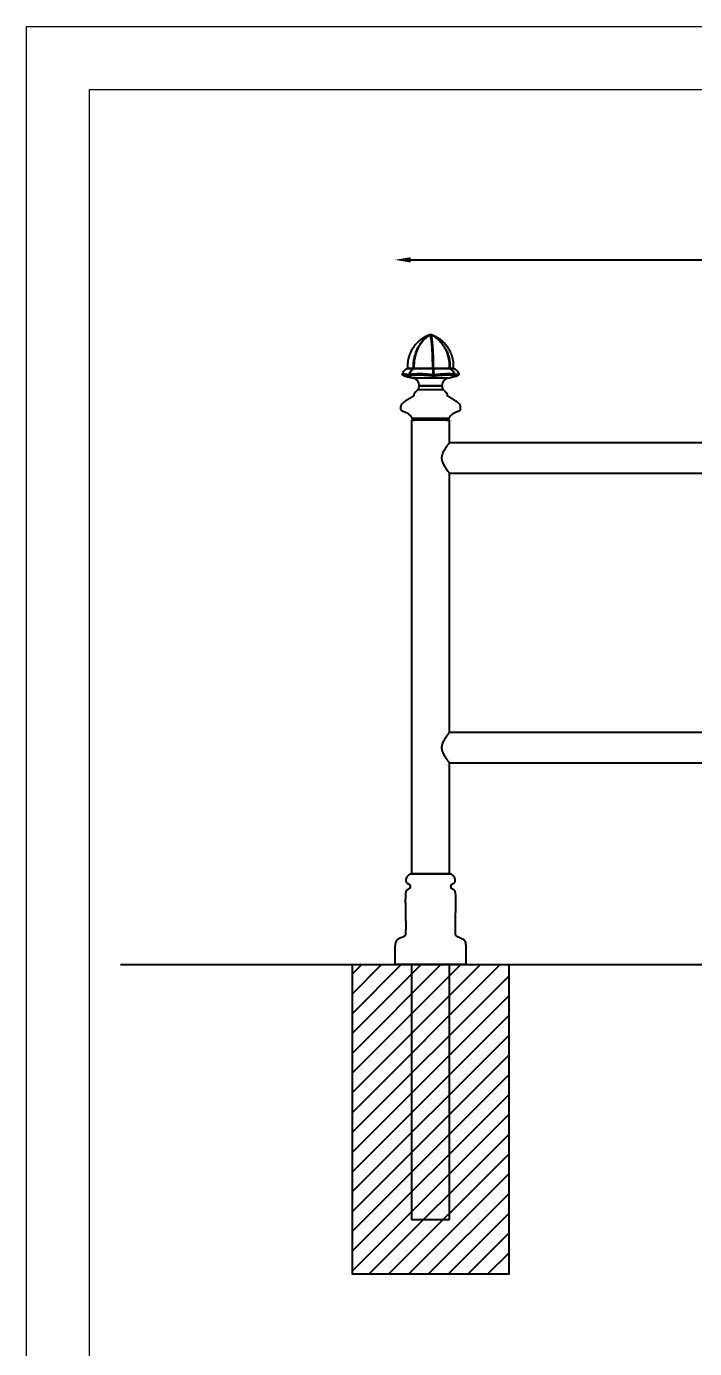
# Model space of a CAD drawing. Header units: millimetres. Extents: x 3225 to 9165, y -3447 to 753.
# Drawn here: x 3225 to 4286, y -1347 to 753 of the extents above; entities that cross this region are included whole.
import ezdxf

# ---------------------------------------------------------------- set-up
doc = ezdxf.new("R2010")
doc.units = ezdxf.units.MM
doc.header["$PDSIZE"] = -1
doc.layers.add('tabelka', color=155, linetype='Continuous')
doc.layers.add('WYMIAR', color=96, linetype='Continuous')
doc.dimstyles.new('1-1', dxfattribs={"dimtxt": 30, "dimasz": 25, "dimexe": 6.25, "dimexo": 30, "dimgap": 20.625, "dimtad": 1, "dimdec": 1, "dimtxsty": 'Standard', "dimcen": 0, "dimclrd": 2, "dimclre": 2, "dimclrt": 2, "dimadec": 0, "dimazin": 0, "dimtfac": 1, "dimtdec": 1, "dimtmove": 0, "dimatfit": 3, "dimfxl": 0, "dimarcsym": 0})

# ---------------------------------------------------------------- blocks, each defined once
blk = doc.blocks.new('*D7')
at = {"layer": 'Defpoints', "color": 0, "transparency": 16777216}
for p in [(4923.6, 382.4), (3810.2, -717.4), (4923.6, -716.1)]:
    blk.add_point(p, dxfattribs=at)
at = {"layer": 'WYMIAR', "color": 2, "lineweight": -2, "transparency": 16777216}
blk.add_line((3835.2, 382.4), (4898.6, 382.4), dxfattribs=at)
at = {"layer": 'WYMIAR', "color": 2, "transparency": 16777216}
for points in [[(3835.2, 386.6), (3835.2, 378.2), (3810.2, 382.4)], [(4898.6, 386.6), (4898.6, 378.2), (4923.6, 382.4)]]:
    blk.add_solid(points, dxfattribs=at)
at = {"layer": 'WYMIAR', "color": 2, "transparency": 16777216, "insert": (4366.9, 418), "char_height": 30, "attachment_point": 5}
blk.add_mtext('1113', dxfattribs=at)

msp = doc.modelspace()

# ---------------------------------------------------------------- hatches: boundary and pattern name
h = msp.add_hatch()
h.set_pattern_fill('ANSI31', color=256, scale=7)
h.paths.add_polyline_path([(3742.86, -737.05), (3990.93, -737.05), (3990.93, -1228.65), (3742.86, -1228.65)])
h.paths.add_polyline_path([(4737.68, -737.05), (4985.75, -737.05), (4985.75, -1228.65), (4737.68, -1228.65)])

# ---------------------------------------------------------------- linework, layer by layer
for p, q in [((3865.48, 262.95), (3863.01, 261.37)), ((3888.87, 243.69), (3887.11, 246.17)), ((3830.38, 210.62), (3830.37, 210.62)), ((3897.21, 210.52), (3897.2, 215.07)), ((3903.41, 210.62), (3903.42, 210.62)), ((3822.5, 199.59), (3822.44, 199.62)), ((3833.37, 198.23), (3833.84, 198.16)), ((3883.74, 194.71), (3838.63, 194.71)), ((3895.17, 194.71), (3883.74, 194.71)), ((3879.12, 175.81), (3846.38, 175.81)), ((3848.9, 182.83), (3848.9, 182.44)), ((3848.9, 182.83), (3884.9, 182.83)), ((3848.9, 182.44), (3884.9, 182.44)), ((3887.41, 175.81), (3879.12, 175.81)), ((3884.9, 182.44), (3884.9, 182.83)), ((3836.75, 127.6), (3836.75, -593.05)), ((3897.05, 127.6), (3836.75, 127.6)), ((3837.31, 130.72), (3884.53, 130.72)), ((3884.53, 130.72), (3896.48, 130.72)), ((3897.05, 91.75), (3897.05, 127.6)), ((4836.75, 91.75), (3897.05, 91.75)), ((3897.05, -368.25), (3897.05, 43.45)), ((3897.05, 43.45), (4836.75, 43.45)), ((4836.75, -368.25), (3897.05, -368.25)), ((3897.05, -593.05), (3897.05, -416.55)), ((3897.05, -416.55), (4836.75, -416.55)), ((3899.92, -593.47), (3833.87, -593.47)), ((3898.67, -593.05), (3835.13, -593.05)), ((3374.34, -737.05), (6397.41, -737.05)), ((3923.4, -737.05), (3810.4, -737.05)), ((3836.75, -737.05), (3836.75, -1142.4)), ((3897.05, -1142.4), (3897.05, -737.05)), ((3897.05, -1142.4), (3836.75, -1142.4))]:
    msp.add_line(p, q)
msp.add_lwpolyline([(3742.86, -737.05), (3990.93, -737.05), (3990.93, -1228.65), (3742.86, -1228.65)], close=True)
for centre, radius, start, end in [((3865.21, 261.9), 1.2, 90.00678, 109.62889), ((3865.31, 263.37), 0.455, 247.62672, 292.37328), ((3866.05, 261.9), 1.2, 90.00151, 115.31466), ((3867.12, 264.15), 1.23, 256.4714, 283.5286), ((3868.04, 261.9), 1.2, 61.90197, 90.00065), ((3868.58, 261.9), 1.2, 70.43774, 89.97553), ((3868.71, 263.15), 0.232, 252.96442, 301.52353), ((3840.23, 204.05), 6.48, 87.83002, 92.16998), ((3870.7, 191.54), 18.98, 88.76641, 91.23359), ((3897.37, 207.96), 2.57, 86.35441, 93.64559), ((3846.91, 251.46), 57.36, 244.803, 261.70245), ((3833.15, 201.02), 1.35, 261.44162, 278.55838), ((3836.9, 182.83), 12, 0, 81.70245), ((3839.75, 209.84), 0.455, 255.08268, 284.91732), ((3870.77, 210.64), 1.25, 261.02154, 278.97846), ((3871.71, 203.54), 3.87, 265.01971, 274.98029), ((3896.9, 182.83), 12, 98.29755, 180), ((3886.89, 251.46), 57.36, 278.29755, 295.19663), ((3897.92, 209.59), 0.207, 247.77369, 292.22631), ((3905.46, 200.24), 0.57, 256.35769, 283.64231), ((3838.9, 182.44), 10, 318.46802, 0), ((3894.9, 182.44), 10, 180, 221.53198), ((3841.94, 132.6), 5, 202.14041, 270), ((3891.85, 132.6), 5, 270, 337.85959)]:
    msp.add_arc(centre, radius, start, end)
for points, knots in [([(3864.82, 263.01), (3863.58, 262.54), (3861.22, 261.64), (3858.13, 260.08), (3855.56, 258.61), (3853.35, 257.19), (3850.11, 254.88), (3845.96, 251.31), (3842.15, 247.05), (3839.51, 243.45), (3837.74, 240.71), (3836.04, 237.67), (3834.33, 234.07), (3832.65, 229.63), (3831.37, 224.94), (3830.56, 220.14), (3830.16, 215.49), (3830.29, 212.26), (3830.36, 210.62)], [0, 0, 0, 0, 0.0593135, 0.1129419, 0.1545945, 0.1914904, 0.2299115, 0.3326005, 0.4352059, 0.4841612, 0.5318289, 0.5806943, 0.6394866, 0.7096215, 0.7923576, 0.8557101, 0.9270132, 1, 1, 1, 1]), ([(3839.98, 210.52), (3839.92, 212.58), (3839.8, 216.71), (3840.5, 223.11), (3841.81, 229.63), (3843.96, 236.6), (3847.08, 243.67), (3850.64, 249.43), (3853.98, 253.69), (3856.77, 256.69), (3859.26, 258.95), (3861.09, 260.37), (3862.84, 261.63), (3864.13, 262.37), (3865.13, 262.95)], [0, 0, 0, 0, 0.0951128, 0.1916758, 0.2979548, 0.405868, 0.536769, 0.6708159, 0.7418013, 0.813282, 0.8842485, 0.9196846, 0.9374024, 1, 1, 1, 1]), ([(3863.01, 261.37), (3862.89, 261.29), (3862.5, 261.04), (3861.59, 260.36), (3859.77, 258.96), (3857.28, 256.7), (3854.47, 253.7), (3851.13, 249.48), (3847.54, 243.72), (3844.43, 236.69), (3842.28, 229.66), (3841.02, 223.17), (3840.37, 216.74), (3840.44, 212.61), (3840.47, 210.52)], [0, 0, 0, 0, 0.00859112, 0.02732986, 0.06480754, 0.13986259, 0.21493555, 0.29053604, 0.42897571, 0.57074808, 0.68315054, 0.79728139, 0.89788243, 1, 1, 1, 1]), ([(3865.13, 262.95), (3865.1, 262.96), (3865.03, 262.99), (3864.94, 263.01), (3864.86, 263.03), (3864.81, 263.03), (3864.81, 263.03), (3864.81, 263.03)], [0, 0, 0, 0, 0.1527353, 0.415554, 0.610035, 0.8566789, 1, 1, 1, 1]), ([(3865.13, 262.95), (3865.33, 263.01), (3865.61, 263.09), (3865.91, 263.09), (3865.99, 263.09)], [0, 0, 0, 0, 0.7204912, 1, 1, 1, 1]), ([(3865.76, 263.1), (3865.65, 263.1), (3865.51, 263.1), (3865.35, 263.1), (3865.31, 263.1), (3865.3, 263.1)], [0, 0, 0, 0, 0.6893565, 0.91179, 1, 1, 1, 1]), ([(3866.84, 262.95), (3866.79, 262.96), (3866.68, 262.99), (3866.5, 263.01), (3866.3, 263.03), (3866.08, 263.03), (3865.88, 263.03), (3865.71, 263.02), (3865.58, 262.99), (3865.51, 262.96), (3865.48, 262.95)], [0, 0, 0, 0, 0.0835629, 0.2273478, 0.3337517, 0.4686894, 0.6546108, 0.7552025, 0.8970211, 1, 1, 1, 1]), ([(3866.36, 263.1), (3866.33, 263.1), (3866.26, 263.1), (3866.16, 263.1), (3866.08, 263.1), (3866.05, 263.1), (3866.05, 263.1), (3866.05, 263.1)], [0, 0, 0, 0, 0.1750382, 0.5018942, 0.7502057, 0.8626171, 1, 1, 1, 1]), ([(3866.05, 263.1), (3866.05, 263.1), (3866.05, 263.1), (3866.06, 263.1), (3866.08, 263.1), (3866.14, 263.1), (3866.23, 263.1), (3866.34, 263.1), (3866.41, 263.1), (3866.47, 263.1), (3866.59, 263.1), (3866.77, 263.1), (3866.9, 263.1), (3866.97, 263.1)], [0, 0, 0, 0, 0.0180585, 0.0380283, 0.0661368, 0.1007533, 0.1996164, 0.2674229, 0.3014429, 0.328862, 0.3853623, 0.6185311, 1, 1, 1, 1]), ([(3867.38, 263.1), (3867.38, 263.1), (3867.36, 263.1), (3867.33, 263.1), (3867.28, 263.1), (3867.19, 263.1), (3867.03, 263.1), (3866.89, 263.1), (3866.83, 263.1), (3866.82, 263.1)], [0, 0, 0, 0, 0.0018685, 0.0465279, 0.091632, 0.177726, 0.4324582, 0.9716529, 1, 1, 1, 1]), ([(3866.84, 262.95), (3866.85, 263.01), (3866.88, 263.11), (3866.95, 263.1), (3866.97, 263.1), (3866.97, 263.1)], [0, 0, 0, 0, 0.5031266, 0.9926672, 1, 1, 1, 1]), ([(3870.29, 210.52), (3870.28, 212.58), (3870.25, 216.71), (3870.2, 223.11), (3870.06, 229.63), (3869.78, 236.6), (3869.33, 243.67), (3868.81, 249.43), (3868.31, 253.69), (3867.89, 256.69), (3867.52, 258.95), (3867.28, 260.37), (3867.05, 261.63), (3866.93, 262.37), (3866.84, 262.95)], [0, 0, 0, 0, 0.0951128, 0.1916758, 0.2979549, 0.405868, 0.536769, 0.6708158, 0.7418013, 0.8132821, 0.8842484, 0.9196846, 0.9374025, 1, 1, 1, 1]), ([(3866.97, 263.1), (3866.97, 263.1), (3867.05, 263.1), (3867.22, 263.11), (3867.35, 263.01), (3867.41, 262.95)], [0, 0, 0, 0, 0.0073296, 0.496873, 1, 1, 1, 1]), ([(3866.97, 263.1), (3866.97, 263.1), (3867.04, 263.1), (3867.17, 263.1), (3867.34, 263.1), (3867.46, 263.1), (3867.57, 263.1), (3867.64, 263.1), (3867.71, 263.1), (3867.75, 263.1), (3867.83, 263.1), (3867.92, 263.1), (3867.99, 263.1), (3868.03, 263.1), (3868.04, 263.1), (3868.04, 263.1), (3868.04, 263.1)], [0, 0, 0, 0, 0.0037152, 0.2460941, 0.4119952, 0.5258181, 0.604161, 0.6721858, 0.7065638, 0.7413811, 0.7637057, 0.8659865, 0.936141, 0.9713344, 0.9997081, 1, 1, 1, 1]), ([(3868.6, 262.95), (3868.59, 262.96), (3868.55, 262.99), (3868.46, 263.01), (3868.33, 263.03), (3868.17, 263.03), (3868, 263.03), (3867.81, 263.02), (3867.64, 263), (3867.49, 262.97), (3867.41, 262.95)], [0, 0, 0, 0, 0.08357668, 0.22738724, 0.33380668, 0.46876641, 0.65471801, 0.71097726, 0.85487257, 1, 1, 1, 1]), ([(3867.41, 262.95), (3867.6, 262.37), (3867.84, 261.63), (3868.1, 260.37), (3868.38, 258.95), (3868.72, 256.7), (3869.11, 253.69), (3869.56, 249.48), (3870.05, 243.72), (3870.5, 236.69), (3870.83, 229.66), (3871.06, 223.17), (3871.2, 216.74), (3871.14, 212.61), (3871.11, 210.52)], [0, 0, 0, 0, 0.0625975, 0.0803154, 0.1157516, 0.1867179, 0.2577014, 0.3291837, 0.4600818, 0.5941313, 0.7004107, 0.8083243, 0.9034452, 1, 1, 1, 1]), ([(3867.43, 263.1), (3867.43, 263.1), (3867.52, 263.1), (3867.6, 263.09), (3867.68, 263.09)], [0, 0, 0, 0, 0.0255431, 1, 1, 1, 1]), ([(3868.04, 263.1), (3868.03, 263.1), (3868.03, 263.1), (3868, 263.1), (3867.94, 263.1), (3867.85, 263.1), (3867.77, 263.1), (3867.73, 263.1), (3867.72, 263.1)], [0, 0, 0, 0, 0.1138942, 0.2246464, 0.4065595, 0.7354935, 0.9574253, 1, 1, 1, 1]), ([(3868.15, 263.1), (3868.2, 263.1), (3868.28, 263.1), (3868.4, 263.1), (3868.47, 263.1), (3868.51, 263.1)], [0, 0, 0, 0, 0.3453984, 0.67316881, 1, 1, 1, 1]), ([(3868.51, 263.1), (3868.5, 263.1), (3868.44, 263.1), (3868.33, 263.1), (3868.23, 263.1), (3868.18, 263.1)], [0, 0, 0, 0, 0.1472478, 0.533004, 1, 1, 1, 1]), ([(3868.98, 263.03), (3868.98, 263.03), (3868.99, 263.03), (3868.96, 263.02), (3868.91, 262.99), (3868.86, 262.96), (3868.83, 262.95)], [0, 0, 0, 0, 0.2373737, 0.4595022, 0.7726277, 1, 1, 1, 1]), ([(3868.83, 262.95), (3869.97, 262.37), (3871.43, 261.63), (3873.41, 260.37), (3875.5, 258.95), (3878.34, 256.7), (3881.54, 253.69), (3885.32, 249.48), (3889.4, 243.72), (3892.97, 236.69), (3895.45, 229.66), (3896.93, 223.17), (3897.72, 216.74), (3897.6, 212.61), (3897.54, 210.52)], [0, 0, 0, 0, 0.0625975, 0.0803154, 0.1157516, 0.186718, 0.2577014, 0.3291837, 0.4600818, 0.5941314, 0.7004107, 0.8083243, 0.9034452, 1, 1, 1, 1]), ([(3903.43, 210.62), (3903.5, 212.26), (3903.64, 215.49), (3903.24, 220.14), (3902.43, 224.94), (3901.15, 229.63), (3899.46, 234.07), (3897.75, 237.67), (3896.05, 240.71), (3894.29, 243.45), (3891.64, 247.05), (3887.84, 251.31), (3883.69, 254.88), (3880.44, 257.19), (3878.24, 258.61), (3875.67, 260.08), (3872.57, 261.64), (3870.21, 262.54), (3868.97, 263.01)], [0, 0, 0, 0, 0.0729868, 0.1442899, 0.2076425, 0.2903785, 0.3605134, 0.4193058, 0.4681711, 0.5158388, 0.5647941, 0.6673995, 0.7700887, 0.8085096, 0.8454057, 0.8870581, 0.9406865, 1, 1, 1, 1]), ([(3887.24, 246.25), (3887.21, 246.3), (3886.77, 246.96), (3885.7, 248.42), (3883.91, 250.71), (3881.83, 253.06), (3879.65, 255.25), (3877.41, 257.26), (3875.39, 258.85), (3873.63, 260.09), (3872.17, 261.02), (3870.65, 261.93), (3869.57, 262.46), (3869.05, 262.71)], [0, 0, 0, 0, 0.00757335, 0.09170949, 0.20736189, 0.34255784, 0.45659594, 0.57139726, 0.69997188, 0.76945751, 0.84023698, 0.92433741, 1, 1, 1, 1]), ([(3897.25, 213.69), (3897.23, 214.95), (3897.2, 217.71), (3896.6, 222.23), (3895.64, 226.89), (3894.5, 231.2), (3893.1, 235.23), (3891.55, 238.85), (3889.92, 242), (3888.48, 244.41), (3887.57, 245.76), (3887.24, 246.25)], [0, 0, 0, 0, 0.11289509, 0.24808363, 0.38019992, 0.51367311, 0.63855866, 0.75443616, 0.86143991, 0.95001083, 1, 1, 1, 1]), ([(3830.34, 210.63), (3830.34, 210.49), (3830.34, 210.23), (3830.18, 209.89), (3829.97, 209.64), (3829.78, 209.5), (3829.67, 209.46), (3829.64, 209.44)], [0, 0, 0, 0, 0.272646, 0.5329295, 0.7457935, 0.9258556, 1, 1, 1, 1]), ([(3830.37, 210.62), (3830.36, 210.62), (3830.31, 210.62), (3830.51, 210.62), (3830.95, 210.62), (3831.98, 210.64), (3833.57, 210.64), (3835.6, 210.62), (3837.78, 210.57), (3839.24, 210.54), (3839.98, 210.52)], [0, 0, 0, 0, 0.0232528, 0.1118193, 0.2544973, 0.3999694, 0.5702676, 0.7460855, 0.8719756, 1, 1, 1, 1]), ([(3839.63, 209.4), (3839.68, 209.46), (3839.79, 209.59), (3839.9, 209.85), (3839.97, 210.18), (3839.98, 210.39), (3839.98, 210.52)], [0, 0, 0, 0, 0.2237426, 0.5380356, 0.7011343, 1, 1, 1, 1]), ([(3840.47, 210.52), (3840.47, 210.52), (3840.48, 210.38), (3840.45, 210.17), (3840.33, 209.85), (3840.15, 209.59), (3839.95, 209.46), (3839.87, 209.4)], [0, 0, 0, 0, 0.0212274, 0.2990659, 0.4621202, 0.7763237, 1, 1, 1, 1]), ([(3840.47, 210.52), (3840.75, 210.54), (3841.37, 210.58), (3842.92, 210.62), (3845.06, 210.64), (3847.66, 210.63), (3850.15, 210.62), (3852.67, 210.62), (3855.15, 210.62), (3858.31, 210.64), (3861.75, 210.64), (3865.03, 210.62), (3867.9, 210.57), (3869.5, 210.54), (3870.29, 210.52)], [0, 0, 0, 0, 0.0735024, 0.167612, 0.2617153, 0.3559007, 0.4501203, 0.4999827, 0.5811023, 0.6622056, 0.7596381, 0.8570514, 0.9285215, 1, 1, 1, 1]), ([(3870.58, 209.4), (3870.54, 209.46), (3870.44, 209.59), (3870.34, 209.9), (3870.29, 210.24), (3870.29, 210.45), (3870.29, 210.52)], [0, 0, 0, 0, 0.2237388, 0.5516923, 0.8302583, 1, 1, 1, 1]), ([(3871.11, 210.52), (3871.11, 210.45), (3871.11, 210.24), (3871.09, 209.9), (3871.04, 209.59), (3870.99, 209.46), (3870.97, 209.4)], [0, 0, 0, 0, 0.1697426, 0.4483085, 0.776264, 1, 1, 1, 1]), ([(3871.11, 210.52), (3872.57, 210.55), (3875.17, 210.6), (3879, 210.63), (3882.45, 210.64), (3885.74, 210.63), (3888.64, 210.61), (3891.08, 210.62), (3893.23, 210.64), (3895.06, 210.64), (3896.31, 210.62), (3897.01, 210.57), (3897.14, 210.54), (3897.21, 210.52)], [0, 0, 0, 0, 0.1196952, 0.2133102, 0.3069334, 0.4033999, 0.4999003, 0.5810333, 0.6621504, 0.7595984, 0.8570281, 0.9285097, 1, 1, 1, 1]), ([(3897.84, 209.4), (3897.76, 209.46), (3897.54, 209.59), (3897.32, 209.9), (3897.21, 210.24), (3897.21, 210.45), (3897.21, 210.52)], [0, 0, 0, 0, 0.2237371, 0.5516886, 0.8302565, 1, 1, 1, 1]), ([(3897.54, 210.52), (3898.15, 210.54), (3899.54, 210.58), (3901.27, 210.62), (3902.59, 210.64), (3903.35, 210.63), (3903.39, 210.63), (3903.41, 210.62)], [0, 0, 0, 0, 0.1702434, 0.3849437, 0.6062107, 0.8213255, 1, 1, 1, 1]), ([(3897.54, 210.52), (3897.54, 210.45), (3897.54, 210.24), (3897.62, 209.9), (3897.78, 209.59), (3897.94, 209.46), (3898, 209.4)], [0, 0, 0, 0, 0.1697419, 0.4483072, 0.7762594, 1, 1, 1, 1]), ([(3904.16, 209.44), (3904.11, 209.47), (3903.91, 209.55), (3903.66, 209.81), (3903.46, 210.21), (3903.45, 210.49), (3903.45, 210.63)], [0, 0, 0, 0, 0.1158867, 0.43494244, 0.71901501, 1, 1, 1, 1]), ([(3821.73, 201.16), (3821.71, 201.12), (3821.61, 200.92), (3821.63, 200.53), (3821.78, 200.14), (3821.97, 199.89), (3822.07, 199.81), (3822.12, 199.77)], [0, 0, 0, 0, 0.0832808, 0.3708245, 0.5993285, 0.8058595, 1, 1, 1, 1]), ([(3829.78, 209.51), (3828.86, 209.07), (3827.03, 208.21), (3824.74, 206.2), (3822.85, 203.81), (3822.05, 201.95), (3821.65, 201.01)], [0, 0, 0, 0, 0.2511731, 0.4996708, 0.7485297, 1, 1, 1, 1]), ([(3832.95, 199.68), (3831.67, 199.87), (3829.13, 200.26), (3826.05, 200.71), (3823.68, 201.04), (3822.17, 201.21), (3821.73, 201.21), (3821.71, 201.17), (3821.71, 201.17)], [0, 0, 0, 0, 0.1919432, 0.3838972, 0.5830172, 0.782142, 0.9794806, 1, 1, 1, 1]), ([(3822.44, 199.62), (3822.39, 199.64), (3822.19, 199.72), (3822.62, 199.7), (3823.1, 199.66), (3823.34, 199.63), (3823.49, 199.61)], [0, 0, 0, 0, 0.1911689, 0.7599112, 0.8483737, 1, 1, 1, 1]), ([(3823.49, 199.61), (3823.8, 199.58), (3824.55, 199.5), (3826.67, 199.21), (3829.6, 198.79), (3832.15, 198.41), (3833.37, 198.23)], [0, 0, 0, 0, 0.1829664, 0.4483181, 0.7365737, 1, 1, 1, 1]), ([(3839.63, 209.4), (3838.88, 209.4), (3837.36, 209.4), (3835.13, 209.4), (3832.99, 209.41), (3831.33, 209.42), (3830.24, 209.44), (3829.78, 209.44), (3829.57, 209.44), (3829.62, 209.44), (3829.63, 209.44)], [0, 0, 0, 0, 0.1257206, 0.2535724, 0.4243751, 0.6008245, 0.7436709, 0.8894702, 0.978125, 1, 1, 1, 1]), ([(3833.84, 198.16), (3833.83, 198.16), (3833.69, 198.22), (3833.42, 198.39), (3833.18, 198.65), (3833.02, 198.95), (3832.92, 199.25), (3832.92, 199.53), (3832.94, 199.67), (3832.95, 199.68)], [0, 0, 0, 0, 0.0124536, 0.2575088, 0.5050623, 0.5650796, 0.7787763, 0.9863354, 1, 1, 1, 1]), ([(3832.95, 199.68), (3832.98, 199.83), (3833.26, 200.96), (3833.99, 202.97), (3835.37, 205.46), (3837.1, 207.52), (3838.58, 208.75), (3839.46, 209.3), (3839.63, 209.4)], [0, 0, 0, 0, 0.0367671, 0.2695876, 0.5024112, 0.7241686, 0.9459375, 1, 1, 1, 1]), ([(3833.35, 199.68), (3833.35, 199.67), (3833.31, 199.53), (3833.29, 199.25), (3833.33, 198.95), (3833.42, 198.65), (3833.57, 198.39), (3833.74, 198.22), (3833.84, 198.16), (3833.84, 198.16)], [0, 0, 0, 0, 0.0136648, 0.2212238, 0.4349204, 0.4949381, 0.7424886, 0.9875468, 1, 1, 1, 1]), ([(3839.87, 209.4), (3839.7, 209.3), (3838.86, 208.75), (3837.43, 207.52), (3835.82, 205.55), (3834.55, 203.3), (3833.84, 201.47), (3833.49, 200.24), (3833.39, 199.83), (3833.35, 199.68)], [0, 0, 0, 0, 0.0540494, 0.2757605, 0.497461, 0.7006394, 0.9038122, 0.9632424, 1, 1, 1, 1]), ([(3871.38, 199.68), (3869.8, 199.87), (3866.65, 200.26), (3861.57, 200.71), (3856.39, 201.04), (3851.29, 201.21), (3847.83, 201.21), (3844.67, 201.14), (3841.79, 201.01), (3838.29, 200.7), (3835.35, 200.25), (3834.02, 199.87), (3833.35, 199.68)], [0, 0, 0, 0, 0.108904, 0.2178136, 0.3307897, 0.4437679, 0.555733, 0.574105, 0.6784099, 0.7827129, 0.8913594, 1, 1, 1, 1]), ([(3833.84, 198.16), (3834.5, 198.35), (3835.83, 198.75), (3838.85, 199.23), (3842.55, 199.54), (3846.79, 199.7), (3850.15, 199.7), (3853.48, 199.64), (3856.81, 199.52), (3861.68, 199.21), (3866.72, 198.75), (3869.98, 198.36), (3871.61, 198.16)], [0, 0, 0, 0, 0.1131646, 0.2261996, 0.3360731, 0.4459485, 0.5543916, 0.571259, 0.6722757, 0.7732908, 0.8865803, 1, 1, 1, 1]), ([(3870.58, 209.4), (3869.76, 209.4), (3868.12, 209.4), (3865.16, 209.4), (3861.77, 209.41), (3858.22, 209.42), (3854.95, 209.44), (3852.38, 209.44), (3849.79, 209.44), (3847.22, 209.43), (3844.54, 209.41), (3842.35, 209.4), (3840.77, 209.4), (3840.14, 209.4), (3839.87, 209.4)], [0, 0, 0, 0, 0.0712774, 0.1425494, 0.2401434, 0.3377514, 0.4188773, 0.5000173, 0.5498569, 0.6441756, 0.7384668, 0.8326904, 0.9269173, 1, 1, 1, 1]), ([(3871.38, 199.68), (3871.37, 199.92), (3871.33, 201.09), (3871.23, 203.09), (3871.06, 205.42), (3870.87, 207.37), (3870.72, 208.54), (3870.62, 209.16), (3870.59, 209.34), (3870.58, 209.4)], [0, 0, 0, 0, 0.0572634, 0.2798222, 0.5023832, 0.7060432, 0.9097067, 0.9677695, 1, 1, 1, 1]), ([(3897.84, 209.4), (3897.78, 209.4), (3897.66, 209.4), (3896.96, 209.4), (3895.69, 209.41), (3893.81, 209.42), (3891.6, 209.44), (3889.08, 209.44), (3886.08, 209.43), (3882.67, 209.42), (3879.1, 209.4), (3875.15, 209.4), (3872.47, 209.4), (3870.97, 209.4)], [0, 0, 0, 0, 0.0712895, 0.1425732, 0.2401837, 0.3378081, 0.4189478, 0.5001014, 0.5966456, 0.6931607, 0.7869459, 0.880725, 1, 1, 1, 1]), ([(3870.97, 209.4), (3870.98, 209.34), (3871.13, 208.82), (3871.38, 207.62), (3871.67, 205.53), (3871.89, 203.09), (3872, 201.09), (3872.04, 199.92), (3872.05, 199.68)], [0, 0, 0, 0, 0.03223868, 0.26486941, 0.49749001, 0.72010713, 0.94272205, 1, 1, 1, 1]), ([(3871.61, 198.16), (3871.61, 198.16), (3871.59, 198.22), (3871.54, 198.39), (3871.49, 198.65), (3871.45, 198.95), (3871.41, 199.25), (3871.39, 199.53), (3871.38, 199.67), (3871.38, 199.68)], [0, 0, 0, 0, 0.0124545, 0.2575118, 0.5050635, 0.5650794, 0.7787764, 0.9863351, 1, 1, 1, 1]), ([(3871.61, 198.16), (3873.31, 198.36), (3876.76, 198.76), (3881.92, 199.22), (3886.92, 199.54), (3891.49, 199.7), (3894.45, 199.7), (3897.01, 199.64), (3899.28, 199.52), (3901.87, 199.22), (3903.85, 198.77), (3904.39, 198.36), (3904.67, 198.16)], [0, 0, 0, 0, 0.1111961, 0.2262396, 0.3342279, 0.4459615, 0.5543834, 0.5712475, 0.6707969, 0.7732504, 0.8845472, 1, 1, 1, 1]), ([(3872.05, 199.68), (3872.05, 199.67), (3872.05, 199.53), (3872.03, 199.25), (3871.97, 198.95), (3871.89, 198.65), (3871.79, 198.39), (3871.67, 198.22), (3871.62, 198.16), (3871.61, 198.16)], [0, 0, 0, 0, 0.0136644, 0.2212237, 0.4349208, 0.4949362, 0.7424876, 0.9875476, 1, 1, 1, 1]), ([(3905.33, 199.68), (3905.03, 199.87), (3904.42, 200.26), (3902.41, 200.71), (3899.61, 201.04), (3896.03, 201.21), (3892.99, 201.21), (3889.88, 201.14), (3886.69, 201.01), (3881.97, 200.7), (3877.02, 200.25), (3873.71, 199.87), (3872.05, 199.68)], [0, 0, 0, 0, 0.10890395, 0.21781394, 0.33078963, 0.44376827, 0.55573329, 0.5741051, 0.67840992, 0.78271289, 0.8913592, 1, 1, 1, 1]), ([(3905.33, 199.68), (3905.26, 199.92), (3904.93, 201.09), (3904.08, 203.09), (3902.6, 205.42), (3900.81, 207.37), (3899.29, 208.54), (3898.28, 209.16), (3897.96, 209.34), (3897.84, 209.4)], [0, 0, 0, 0, 0.0572633, 0.2798218, 0.5023829, 0.7060427, 0.9097058, 0.967769, 1, 1, 1, 1]), ([(3904.16, 209.44), (3904.14, 209.43), (3904.1, 209.43), (3903.3, 209.41), (3901.9, 209.4), (3900.11, 209.4), (3898.64, 209.4), (3898, 209.4)], [0, 0, 0, 0, 0.1842497, 0.4026828, 0.6146165, 0.8330949, 1, 1, 1, 1]), ([(3898, 209.4), (3898.12, 209.34), (3899.06, 208.83), (3900.76, 207.64), (3902.75, 205.55), (3904.34, 203.11), (3905.19, 201.1), (3905.53, 199.92), (3905.6, 199.68)], [0, 0, 0, 0, 0.0322365, 0.2605177, 0.4974954, 0.7162858, 0.9427263, 1, 1, 1, 1]), ([(3912.14, 201.01), (3911.74, 201.95), (3910.94, 203.81), (3909.06, 206.2), (3906.77, 208.21), (3904.94, 209.07), (3904.02, 209.51)], [0, 0, 0, 0, 0.25147, 0.5003287, 0.7488272, 1, 1, 1, 1]), ([(3904.67, 198.16), (3904.68, 198.16), (3904.8, 198.22), (3905.02, 198.39), (3905.2, 198.65), (3905.33, 198.95), (3905.39, 199.25), (3905.37, 199.53), (3905.33, 199.67), (3905.33, 199.68)], [0, 0, 0, 0, 0.01245836, 0.25751341, 0.50506474, 0.56508166, 0.77877752, 0.98633604, 1, 1, 1, 1]), ([(3905.6, 199.68), (3905.6, 199.67), (3905.63, 199.53), (3905.64, 199.25), (3905.54, 198.95), (3905.37, 198.65), (3905.12, 198.39), (3904.83, 198.22), (3904.68, 198.16), (3904.67, 198.16)], [0, 0, 0, 0, 0.0136652, 0.2212232, 0.4349184, 0.4949353, 0.7424839, 0.9875456, 1, 1, 1, 1]), ([(3904.67, 198.16), (3905.73, 198.36), (3907.88, 198.76), (3909.97, 199.21), (3911.16, 199.5), (3911.26, 199.57), (3911.29, 199.59)], [0, 0, 0, 0, 0.2856636, 0.5812102, 0.8586323, 1, 1, 1, 1]), ([(3912.08, 201.17), (3912.08, 201.17), (3912.11, 201.14), (3911.8, 201.01), (3910.59, 200.7), (3908.59, 200.26), (3906.6, 199.88), (3905.6, 199.68)], [0, 0, 0, 0, 0.0126055, 0.2509771, 0.4962387, 0.7441624, 1, 1, 1, 1]), ([(3911.67, 199.77), (3911.75, 199.83), (3911.89, 199.95), (3912.12, 200.33), (3912.2, 200.77), (3912.11, 201.05), (3912.07, 201.17)], [0, 0, 0, 0, 0.2848304, 0.5303794, 0.7926262, 1, 1, 1, 1]), ([(3846.42, 175.92), (3846.26, 175.72), (3845.54, 174.79), (3844.17, 173.6), (3842.62, 172.08), (3841.38, 170.71), (3840.27, 169.3), (3840.12, 167.9), (3840.19, 166.99), (3840.23, 166.29), (3839.61, 165.77), (3838.78, 165.41), (3836.4, 163.98), (3832.65, 161.39), (3828.07, 158.81), (3824.42, 156.6), (3821.96, 154.41), (3820.27, 152.13), (3819.44, 149.94), (3819.2, 148.29), (3819.15, 146.84), (3819.1, 145.58), (3819.63, 144.09), (3821.14, 142.97), (3823.38, 141.92), (3826.68, 140.9), (3830.65, 138.92), (3833.83, 136.17), (3835.82, 133.53), (3836.85, 131.91), (3837.2, 130.9), (3837.29, 130.66)], [0, 0, 0, 0, 0.0110829, 0.0524211, 0.0799957, 0.1075018, 0.1349026, 0.157956, 0.1671323, 0.1761034, 0.1875345, 0.1992591, 0.2173975, 0.3098089, 0.4023774, 0.4507644, 0.4990926, 0.5478096, 0.5750411, 0.6024543, 0.6211838, 0.6399696, 0.6578649, 0.6889675, 0.7197941, 0.7683959, 0.8416345, 0.9155928, 0.9525222, 0.9887133, 1, 1, 1, 1]), ([(3896.49, 130.66), (3896.58, 130.9), (3896.96, 131.9), (3897.97, 133.53), (3899.97, 136.17), (3903.14, 138.93), (3906.77, 140.71), (3909.64, 141.71), (3911.47, 142.36), (3913.03, 143.24), (3914.22, 144.23), (3914.69, 145.58), (3914.65, 146.84), (3914.59, 148.29), (3914.36, 149.94), (3913.55, 152.09), (3911.93, 154.29), (3909.61, 156.41), (3906.97, 158.09), (3903.72, 159.89), (3900.05, 162.16), (3896.93, 164.31), (3894.86, 165.46), (3894.04, 165.88), (3893.53, 166.39), (3893.64, 167.17), (3893.65, 168.07), (3893.47, 169.39), (3892.41, 170.71), (3891.18, 172.08), (3889.62, 173.6), (3888.26, 174.79), (3887.53, 175.72), (3887.38, 175.92)], [0, 0, 0, 0, 0.0113404, 0.0475233, 0.0844442, 0.1583855, 0.2316072, 0.262505, 0.2934156, 0.3176765, 0.3421945, 0.3600857, 0.3788672, 0.3975924, 0.4249992, 0.4522245, 0.4987323, 0.544885, 0.5910262, 0.6373832, 0.7099771, 0.782584, 0.8057485, 0.8148979, 0.8239191, 0.8353883, 0.846962, 0.8651194, 0.8925139, 0.9200137, 0.947582, 0.9889106, 1, 1, 1, 1]), ([(3884.95, 67.6), (3884.99, 68.5), (3885.07, 70.31), (3885.74, 73.24), (3886.86, 76.3), (3888.56, 79.7), (3890.64, 83.1), (3892.71, 86.09), (3894.44, 88.42), (3895.68, 90.03), (3896.53, 91.1), (3896.99, 91.68), (3897.01, 91.7), (3897.01, 91.71)], [0, 0, 0, 0, 0.0666102, 0.1353735, 0.225771, 0.3186562, 0.441974, 0.5688489, 0.6677794, 0.7692912, 0.8520392, 0.9370808, 1, 1, 1, 1]), ([(3897.02, 43.49), (3897.03, 43.48), (3897.09, 43.41), (3896.83, 43.73), (3896.26, 44.45), (3895.37, 45.58), (3894.21, 47.1), (3892.72, 49.11), (3890.98, 51.62), (3889.13, 54.55), (3887.4, 57.75), (3886.11, 60.82), (3885.29, 63.78), (3884.98, 65.94), (3884.95, 67.23), (3884.95, 67.6)], [0, 0, 0, 0, 0.0154811, 0.1009259, 0.1794711, 0.2599498, 0.3459269, 0.4336459, 0.53727, 0.6430265, 0.7389102, 0.8369677, 0.9037419, 0.9722741, 1, 1, 1, 1]), ([(3884.95, -392.4), (3884.99, -391.5), (3885.07, -389.69), (3885.74, -386.76), (3886.86, -383.7), (3888.56, -380.3), (3890.64, -376.9), (3892.71, -373.91), (3894.44, -371.58), (3895.68, -369.97), (3896.53, -368.9), (3896.99, -368.32), (3897.01, -368.3), (3897.01, -368.29)], [0, 0, 0, 0, 0.0666099, 0.1353743, 0.2257736, 0.3186604, 0.4419792, 0.5688564, 0.6677881, 0.7693014, 0.8520505, 0.9370933, 1, 1, 1, 1]), ([(3897.02, -416.51), (3897.03, -416.52), (3897.09, -416.59), (3896.83, -416.27), (3896.26, -415.55), (3895.37, -414.42), (3894.21, -412.9), (3892.72, -410.89), (3890.98, -408.38), (3889.13, -405.45), (3887.4, -402.25), (3886.11, -399.18), (3885.29, -396.22), (3884.98, -394.06), (3884.95, -392.77), (3884.95, -392.4)], [0, 0, 0, 0, 0.0154943, 0.1009379, 0.1794821, 0.2599597, 0.3459356, 0.4336533, 0.5372759, 0.6430304, 0.7389135, 0.8369685, 0.9037426, 0.9722736, 1, 1, 1, 1]), ([(3833.87, -593.47), (3832.9, -594.04), (3831.06, -595.09), (3829.14, -597.48), (3828, -600.06), (3827.58, -602.65), (3827.77, -604.77), (3828.28, -606.22), (3828.96, -607.05), (3830.03, -607.71), (3831.42, -608.36), (3832.96, -609.27), (3834.2, -610.74), (3834.69, -612.78), (3834.12, -614.95), (3832.9, -616.75), (3831.21, -617.95), (3829.43, -618.52), (3828.2, -619.8), (3827.55, -621.36), (3827.14, -623.6), (3827.03, -626.44), (3826.83, -630.11), (3826.79, -634.36), (3826.81, -639.35), (3826.89, -644.93), (3827, -650.81), (3827.13, -656.82), (3827.26, -662.73), (3827.36, -668.29), (3827.43, -673.26), (3827.43, -677.42), (3827.38, -680.64), (3827.2, -683.07), (3827.22, -685.19), (3827.37, -687.26), (3827.2, -689.42), (3826.14, -691.5), (3823.96, -692.95), (3821.29, -694.07), (3818.55, -695.17), (3815.96, -696.3), (3813.71, -697.67), (3811.92, -699.75), (3810.84, -702.69), (3810.4, -706.27), (3810.23, -710.31), (3810.15, -714.61), (3810.17, -719.27), (3810.23, -724.49), (3810.33, -730.48), (3810.37, -734.75), (3810.4, -737.05)], [0, 0, 0, 0, 0.0208332, 0.0392381, 0.056064, 0.0731702, 0.0876621, 0.0953908, 0.1015112, 0.107163, 0.1188252, 0.1301079, 0.1403414, 0.1539562, 0.1674425, 0.1810184, 0.1938585, 0.2053752, 0.2155258, 0.2257794, 0.2365647, 0.257872, 0.2787985, 0.3051286, 0.3372944, 0.372099, 0.4092297, 0.4471862, 0.4844674, 0.5195728, 0.551002, 0.5772574, 0.597302, 0.6110956, 0.6228885, 0.6367034, 0.6499565, 0.6628789, 0.6787854, 0.697463, 0.7172037, 0.7339196, 0.7502996, 0.7659417, 0.7840733, 0.8079028, 0.8331205, 0.8595926, 0.8881878, 0.9202382, 0.9570681, 1, 1, 1, 1]), ([(3835.13, -593.05), (3834.93, -593.1), (3834.5, -593.23), (3834.09, -593.39), (3833.87, -593.47)], [0, 0, 0, 0, 0.4652593, 1, 1, 1, 1]), ([(3899.92, -593.47), (3899.65, -593.37), (3899.24, -593.21), (3898.81, -593.09), (3898.67, -593.05)], [0, 0, 0, 0, 0.654621, 1, 1, 1, 1]), ([(3923.4, -737.05), (3923.42, -734.75), (3923.47, -730.48), (3923.56, -724.49), (3923.63, -719.27), (3923.64, -714.61), (3923.56, -710.31), (3923.39, -706.27), (3922.95, -702.69), (3921.88, -699.75), (3920.09, -697.67), (3917.6, -696.17), (3914.4, -694.82), (3911.28, -693.6), (3908.78, -692.33), (3907.36, -691), (3906.56, -689.21), (3906.42, -687.08), (3906.62, -684.7), (3906.53, -682.2), (3906.37, -679.25), (3906.36, -675.54), (3906.4, -670.18), (3906.53, -663.34), (3906.7, -655.31), (3906.87, -647.19), (3906.98, -640.09), (3907, -634.36), (3906.97, -630.11), (3906.77, -626.44), (3906.65, -623.6), (3906.25, -621.36), (3905.6, -619.8), (3904.37, -618.52), (3902.58, -617.95), (3900.9, -616.75), (3899.67, -614.95), (3899.1, -612.78), (3899.59, -610.74), (3900.84, -609.27), (3902.38, -608.36), (3903.76, -607.71), (3904.84, -607.05), (3905.52, -606.22), (3906.03, -604.77), (3906.21, -602.65), (3905.79, -600.06), (3904.65, -597.48), (3902.73, -595.09), (3900.9, -594.04), (3899.92, -593.47)], [0, 0, 0, 0, 0.0429289, 0.0797563, 0.1118044, 0.1403976, 0.1668679, 0.1920839, 0.2159117, 0.2340421, 0.249683, 0.2660619, 0.2878299, 0.3145687, 0.3285909, 0.3400433, 0.3500975, 0.3644307, 0.3793801, 0.394789, 0.4110248, 0.43447, 0.4641968, 0.5110286, 0.5623288, 0.6141959, 0.662729, 0.6948927, 0.7212209, 0.7421459, 0.7634518, 0.7742363, 0.7844892, 0.7946391, 0.8061549, 0.8189942, 0.8325691, 0.8460544, 0.8596683, 0.8699011, 0.8811831, 0.8928445, 0.8984958, 0.9046158, 0.912344, 0.9268349, 0.9439399, 0.9607646, 0.9791683, 1, 1, 1, 1])]:
    msp.add_open_spline(points, degree=3, knots=knots)
at = {"layer": 'tabelka', "lineweight": 5}
for points in [[(3225.1, 753.16), (9165.1, 753.16), (9165.1, -3446.84), (3225.1, -3446.84)], [(3325.1, 653.16), (9065.1, 653.16), (9065.1, -3346.84), (3325.1, -3346.84)]]:
    msp.add_lwpolyline(points, close=True, dxfattribs=at)

# ---------------------------------------------------------------- dimensions: what is measured, and where the dimension line sits
at = {"layer": 'WYMIAR'}
dim = msp.add_linear_dim(base=(4923.63, 382.4), p1=(3810.16, -717.42), p2=(4923.63, -716.12), text='1113', dimstyle='1-1', override={"dimse1": 1, "dimse2": 1}, dxfattribs=at)
dim.commit()
dim.dimension.update_dxf_attribs({"geometry": '*D7', "text_midpoint": (4366.9, 418.03)})

doc.saveas('drawing.dxf')
